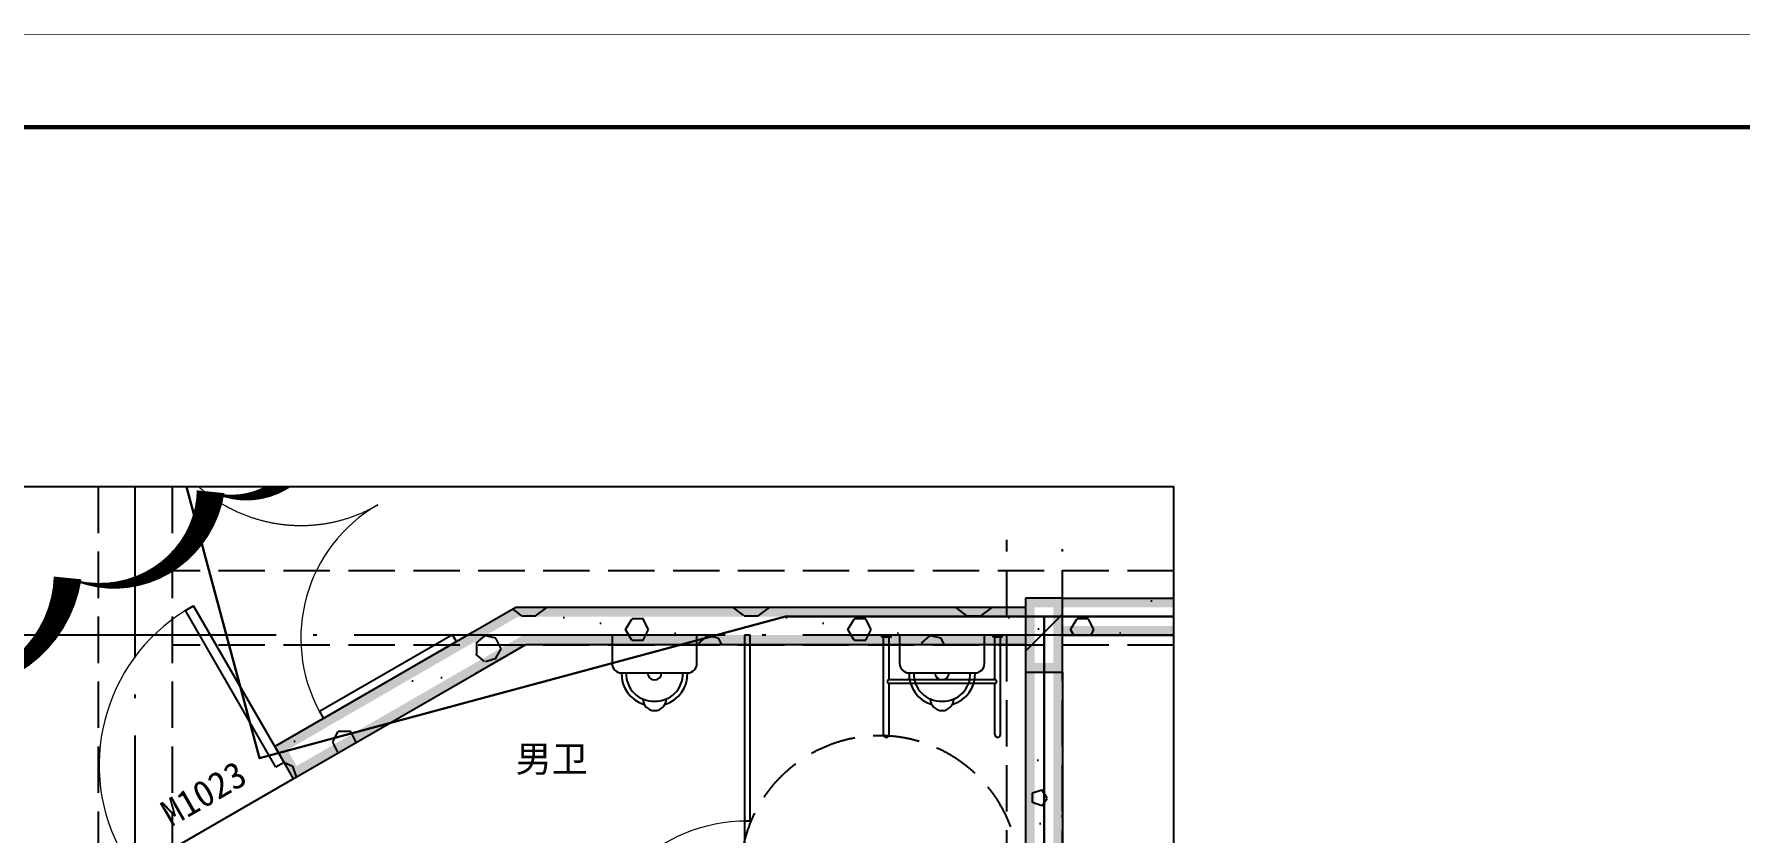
# Model space of a CAD drawing. Extents: x 175123 to 254035, y 15257 to 44959.
# Drawn here: x 183015 to 192211, y 40656 to 44959 of the extents above; entities that cross this region are included whole.
import ezdxf
from ezdxf.enums import TextEntityAlignment as Align
from ezdxf.xclip import XClip

# ---------------------------------------------------------------- set-up
doc = ezdxf.new("R2010")
doc.units = 0
doc.header["$LTSCALE"] = 1000
doc.header["$MEASUREMENT"] = 0
doc.header["$XCLIPFRAME"] = 2
for name, pattern in [('13#结构梁$0$DASH', [0.35, 0.25, -0.1]), ('13#结构梁$0$X-104 13#平面$0$DOTE', [2.42, 2, -0.2, 0.02, -0.2]), ('X-104 13#平面$0$DASH', [0.35, 0.25, -0.1]), ('X-104 13#平面$0$DOTE', [2.42, 2, -0.2, 0.02, -0.2])]:
    doc.linetypes.add(name, pattern=pattern)
for name, color, linetype in [('02-TEXT_标注', 130, 'Continuous'), ('02-TEXT_门窗', 151, 'Continuous'), ('13#结构梁$0$s-beam', 4, '13#结构梁$0$DASH'), ('13#结构梁$0$WALL', 2, 'Continuous'), ('13#结构梁$0$X-104 13#平面$0$A_AXIS-轴线', 36, '13#结构梁$0$X-104 13#平面$0$DOTE'), ('AXIS_TEXT', 7, 'Continuous'), ('PUB_WALL', 9, 'Continuous'), ('X-104 13#平面$0$A-C_门', 150, 'Continuous'), ('X-104 13#平面$0$A-E_电梯', 171, 'Continuous'), ('X-104 13#平面$0$A-I_卫-洁具', 241, 'Continuous'), ('X-104 13#平面$0$A-I_卫-隔断', 214, 'Continuous'), ('X-104 13#平面$0$A_AXIS-轴线', 36, 'X-104 13#平面$0$DOTE'), ('X-104 13#平面$1$05-填充_天正', 26, 'Continuous'), ('X-104 13#平面$1$A_STR-砌块墙', 121, 'Continuous'), ('X-104 13#平面$1$A_STR-砼柱', 51, 'Continuous')]:
    doc.layers.add(name, color=color, linetype=linetype)
doc.layers.add('X-104 13#平面$0$000套内', color=226, linetype='Continuous', lineweight=30, plot=False)
doc.layers.add('X-104 13#平面$0$DIM_MODI', color=6, linetype='Continuous', plot=False)
doc.styles.add('_TCH_WINDOW', font='STXIHEI.TTF')
doc.styles.add('COMPLEX', font='COMPLEX')
doc.styles.get("Standard").update_dxf_attribs({"font": 'STXIHEI.TTF'})
doc.styles.add('图签信息$0$华文细黑', font='STXIHEI.TTF', dxfattribs={"height": 10})
pattern_1 = [(0, (354, -366), (600, 1200), [0, -1200]), (0, (-348, -528), (600, 1200), [0, -1200]), (0, (42, -540), (600, 1200), [0, -1200]), (0, (468, -186), (600, 1200), [0, -1200]), (0, (-30, -600), (600, 1200), [0, -1200]), (0, (588, 570), (600, 1200), [0, -1200]), (0, (222, 474), (600, 1200), [0, -1200]), (0, (414, 324), (600, 1200), [0, -1200]), (0, (-564, 300), (600, 1200), [0, -1200]), (0, (24, 246), (600, 1200), [0, -1200]), (0, (-204, -60), (600, 1200), [0, -1200]), (0, (-192, -510), (600, 1200), [0, -1200]), (0, (258, -558), (600, 1200), [0, -1200]), (0, (588, -30), (600, 1200), [0, -1200]), (0, (-534, -216), (600, 1200), [0, -1200]), (0, (-432, -12), (600, 1200), [0, -1200]), (0, (36, -96), (600, 1200), [0, -1200]), (0, (-132, -270), (600, 1200), [0, -1200]), (0, (-228, 126), (600, 1200), [0, -1200]), (0, (-78, 576), (600, 1200), [0, -1200]), (0, (-486, -468), (600, 1200), [0, -1200]), (0, (174, 330), (600, 1200), [0, -1200]), (0, (-384, 348), (600, 1200), [0, -1200]), (0, (-480, 504), (600, 1200), [0, -1200]), (130.6013, (514.286, 194.286), (-2999.99997, 3600.000016), [52.683, -22074.222]), (18.43495, (428.57, 217.14), (3000, 1200), [54.21, -7535.256]), (90, (428.6, 165.7), (600, 1200), [51.429, -2348.571]), (161.56505, (480, 148.57), (-3000, 1199.9999), [54.21, -7535.256]), (53.1301, (480, 148.57), (600, 1200), [57.143, -5942.857]), (135, (525.7, -462.86), (-600, 1200), [48.487, -3345.625]), (45, (457.14, -462.86), (600, 1200), [48.487, -3345.625]), (135, (491.43, -497.14), (-600, 1200), [48.487, -3345.625]), (45, (491.43, -497.14), (600, 1200), [48.487, -3345.625]), (116.565, (-51.4, 342.9), (-0.0001, 2400), [63.888, -1277.753]), (180, (-80, 400), (-600, 1200), [68.571, -1131.428]), (63.435, (-177.1, 342.9), (5e-06, 2400), [63.888, -1277.753]), (116.565, (-148.6, 285.7), (-0.0001, 2400), [63.888, -1277.753]), (0, (-148.6, 285.7), (600, 1200), [68.571, -1131.428]), (63.435, (-80, 285.7), (5e-06, 2400), [63.888, -1277.753]), (107.10273, (400, -62.857), (-1799.99993, 6000.00001), [77.723, -32565.805]), (143.97263, (377.14, 11.43), (-11399.99986, 8399.99999), [77.723, -16244.04]), (180, (314.3, 57.1), (-600, 1200), [74.286, -1125.714]), (36.02737, (177.14, 11.43), (11399.99992, 8399.99991), [77.723, -16244.04]), (71.56505, (154.29, -57.14), (1800, 6000), [72.28, -7517.186]), (107.10273, (177.143, -131.43), (-1799.99993, 6000.00001), [77.723, -32565.805]), (143.97263, (240, -177.14), (-11399.99986, 8399.99999), [77.723, -16244.04]), (0, (240, -177.1), (600, 1200), [74.286, -1125.714]), (36.02737, (314.29, -177.14), (11399.99992, 8399.99991), [77.723, -16244.04]), (71.56505, (377.14, -131.43), (1800, 6000), [72.28, -7517.186]), (150.25512, (411.43, 497.14), (-1800, 1200), [46.07, -9628.64]), (90, (371.4, 474.3), (600, 1200), [45.714, -2354.285]), (29.74488, (371.43, 474.29), (1800, 1200), [46.07, -9628.64]), (116.565, (131.4, -354.3), (-0.0001, 2400), [63.888, -1277.753]), (168.69007, (102.86, -297.14), (-5400, 1199.99997), [58.275, -12179.37]), (41.18593, (0, -325.714), (14999.99991, 13199.999885), [60.744, -25451.604]), (90, (0, -382.86), (600, 1200), [57.143, -2342.857]), (138.81407, (45.714, -422.857), (-14999.999733, 13200.000084), [60.744, -25451.604]), (16.69924, (45.714, -422.857), (19799.99985, 5999.999937), [59.659, -24997.075]), (60.9454, (102.86, -405.714), (600, 1199.99999), [58.832, -24650.679]), (109.98311, (-371.43, 148.57), (-3000.00001, 8399.99998), [66.884, -28024.395]), (155.556045, (-394.286, 211.43), (-7800.00003, 3599.999925), [69.046, -28930.263]), (24.44395, (-520, 211.43), (7800.000004, 3599.999983), [69.046, -28930.263]), (70.01689, (-542.857, 148.57), (3000.00001, 8399.99998), [66.884, -28024.395]), (109.98311, (-520, 85.714), (-3000.00001, 8399.999978), [66.884, -28024.395]), (160.0169, (-457.14, 62.86), (-3000, 1199.99995), [66.884, -13978.755]), (19.9831, (-457.14, 62.86), (2999.99998, 1200), [66.884, -13978.755]), (70.01689, (-394.286, 85.714), (3000.00001, 8399.99998), [66.884, -28024.395]), (122.00538, (74.29, 40), (-600.00008, 1199.99994), [53.908, -11266.868]), (18.43495, (-5.71, 68.57), (3000, 1200), [54.21, -7535.256]), (90, (-5.7, 17.14), (600, 1200), [51.429, -2348.571]), (161.56505, (45.71, 0), (-3000, 1199.9999), [54.21, -7535.256]), (54.46232, (45.714, 0), (4199.99999, 5999.99999), [49.156, -20596.423]), (116.565, (-274.3, -251.4), (-0.0001, 2400), [63.888, -1277.753]), (180, (-302.9, -194.3), (-600, 1200), [62.857, -1137.143]), (59.03624, (-400, -251.43), (600, 1200), [66.64, -13927.644]), (120.96376, (-365.71, -308.57), (-600.00008, 1199.99994), [66.64, -13927.644]), (0, (-365.7, -308.6), (600, 1200), [62.857, -1137.143]), (63.435, (-302.9, -308.6), (5e-06, 2400), [63.888, -1277.753])]

# ---------------------------------------------------------------- blocks, each defined once
blk = doc.blocks.new('X-104 13#平面')
at = {"layer": 'PUB_WALL'}
for points in [[(50319.4, 18015.8), (50551.9, 18150), (50565.3, 18100), (50301.1, 17947.5)], [(53300, 18100), (53300, 18150), (50551.9, 18150), (50565.3, 18100)], [(53500, 18200), (53500, 18150), (55600, 18150), (55550, 18200)], [(53500, 18050), (53500, 18000), (55650, 18000), (55650, 18050)], [(50146.2, 17915.8), (50319.4, 18015.8), (50301.1, 17947.5), (50214.5, 17897.5)], [(50332.8, 17792.5), (50605.5, 17950), (50592.1, 18000), (50307.8, 17835.8)], [(53300, 17950), (53300, 18000), (50592.1, 18000), (50605.5, 17950)], [(50146.2, 17915.8), (49252.6, 17399.9), (49320.9, 17381.6), (50214.5, 17897.5)], [(49352.6, 17226.6), (50332.8, 17792.5), (50307.8, 17835.8), (49370.9, 17294.9)], [(53300, 16430), (53350, 16430), (53350, 17800), (53300, 17800)], [(53450, 16430), (53500, 16430), (53500, 17800), (53450, 17800)], [(49252.6, 17399.9), (49352.6, 17226.6), (49370.9, 17294.9), (49320.9, 17381.6)]]:
    blk.add_hatch(color=0, dxfattribs=at).paths.add_polyline_path(points)
at = {"layer": 'X-104 13#平面$1$05-填充_天正'}
h = blk.add_hatch(dxfattribs=at)
h.set_pattern_fill('加气混凝土', color=0, scale=100, style=0)
h.set_pattern_definition(pattern_1)
h.paths.add_polyline_path([(50266.1, 17908), (50332.8, 17792.5), (50605.5, 17950), (50551.9, 18150), (50319.4, 18015.8), (50301.1, 17947.5)])
h = blk.add_hatch(dxfattribs=at)
h.set_pattern_fill('加气混凝土', color=0, scale=100, style=0)
h.set_pattern_definition(pattern_1)
h.paths.add_polyline_path([(53300, 17950), (53300, 18150), (50551.9, 18150), (50605.5, 17950)])
h = blk.add_hatch(dxfattribs=at)
h.set_pattern_fill('钢筋混凝土', color=0, scale=100, style=0)
h.set_pattern_definition([(45, (0, 0), (-176.7767, 176.7767), []), (50, (0, 0), (717.26, -62.752), [75, -825]), (355, (0, 0), (-138.751, 752.192), [60, -660]), (100.4514, (59.8, -5.2), (578.509, 689.4395), [63.74, -701.142]), (46.1842, (0, 200), (1067.241, -165.519), [112.5, -1237.5]), (96.6356, (88.9, 186.2), (934.663, 974.118), [95.61, -1051.713]), (351.1842, (0, 200), (934.662, 974.119), [90, -990]), (21, (100, 150), (596.907, -402.619), [75, -825]), (326, (100, 150), (243.315, 725.15), [60, -660]), (71.4514, (149.74, 116.45), (840.223, 322.5305), [63.74, -701.142]), (37.5, (0, 0), (12.1599, 332.8939), [0, -652, 0, -670, 0, -662.5]), (7.5, (0, 0), (263.0695, 394.4117), [0, -382, 0, -637, 0, -252.5]), (327.5, (-223, 0), (533.8224, -22.5549), [0, -250, 0, -780, 0, -1035]), (317.5, (-323, 0), (583.186, 100.105), [0, -325, 0, -518, 0, -735])])
h.paths.add_polyline_path([(53300, 17800), (53500, 17800), (53500, 18200), (53300, 18200)])
h = blk.add_hatch(dxfattribs=at)
h.set_pattern_fill('加气混凝土', color=0, scale=100, style=0)
h.set_pattern_definition(pattern_1)
h.paths.add_polyline_path([(53500, 18200), (53500, 18000), (55650, 18000), (55650, 18133.3), (55600, 18150), (55550, 18200)])
h = blk.add_hatch(dxfattribs=at)
h.set_pattern_fill('加气混凝土', color=0, scale=100, style=0)
h.set_pattern_definition(pattern_1)
h.paths.add_polyline_path([(50301.1, 17947.5), (50319.4, 18015.8), (50146.2, 17915.8), (50214.5, 17897.5), (50266.1, 17908)])
h = blk.add_hatch(dxfattribs=at)
h.set_pattern_fill('加气混凝土', color=0, scale=100, style=0)
h.set_pattern_definition(pattern_1)
h.paths.add_polyline_path([(50214.5, 17897.5), (50146.2, 17915.8), (49252.6, 17399.9), (49352.6, 17226.6), (50332.8, 17792.5), (50266.1, 17908)])
h = blk.add_hatch(dxfattribs=at)
h.set_pattern_fill('加气混凝土', color=0, scale=100, style=0)
h.set_pattern_definition(pattern_1)
h.paths.add_polyline_path([(53300, 16430), (53500, 16430), (53500, 17800), (53300, 17800)])
at = {"layer": 'X-104 13#平面$1$A_STR-砼柱'}
for points in [[(53500, 18200), (53300, 18200), (53350, 18150), (53450, 18150)], [(53300, 18200), (53300, 17800), (53350, 17850), (53350, 18150)], [(53500, 17800), (53500, 18200), (53450, 18150), (53450, 17850)], [(53300, 17800), (53500, 17800), (53450, 17850), (53350, 17850)]]:
    blk.add_hatch(color=0, dxfattribs=at).paths.add_polyline_path(points)
at = {"color": 0}
for p, q in [((48771.8, 18132.6), (48815.1, 18157.6)), ((49259.3, 17288.2), (48771.8, 18132.6)), ((49302.6, 17313.2), (48815.1, 18157.6)), ((50211.5, 18002.6), (49493.8, 17588.2)), ((50232.8, 17965.8), (49515.1, 17551.4)), ((50232.8, 17965.8), (50211.5, 18002.6)), ((51528.6, 18000), (51071.4, 18000)), ((51071.4, 18000), (51071.4, 17847.6)), ((51528.6, 17847.6), (51528.6, 18000)), ((52525, 17990), (52525, 18000)), ((52575, 17990), (52525, 17990)), ((52535, 17465), (52535, 17990)), ((52565, 17760), (52565, 17990)), ((52575, 17990), (52575, 18000)), ((53078.6, 18000), (52621.4, 18000)), ((52621.4, 18000), (52621.4, 17847.6)), ((53078.6, 17847.6), (53078.6, 18000)), ((53125, 17990), (53125, 18000)), ((53175, 17990), (53125, 17990)), ((53135, 17760), (53135, 17990)), ((53165, 17465), (53165, 17990)), ((53175, 17990), (53175, 18000)), ((51122.2, 17796.8), (51477.8, 17796.8)), ((53135, 17760), (52565, 17760)), ((52672.2, 17796.8), (53027.8, 17796.8)), ((53135, 17740), (52565, 17740)), ((52565, 17465), (52565, 17740)), ((53135, 17465), (53135, 17740)), ((49493.8, 17588.2), (49515.1, 17551.4)), ((49302.6, 17313.2), (49259.3, 17288.2))]:
    blk.add_line(p, q, dxfattribs=at)
for centre, radius, start, end in [((51122.2, 17847.6), 50.8, 180, 270), ((51477.8, 17847.6), 50.8, 270, 0), ((52672.2, 17847.6), 50.8, 180, 270), ((53027.8, 17847.6), 50.8, 270, 0), ((51293.7, 17790.5), 171.6, 177.8789, 253.39312), ((51293.7, 17790.5), 146.2, 177.8789, 272.1211), ((51300, 17796.8), 38.1, 180, 0), ((51306.4, 17790.5), 146.2, 267.8789, 2.1211), ((51306.4, 17790.5), 171.6, 286.60688, 2.1211), ((52565, 17750), 10, 90, 270), ((52843.7, 17790.5), 171.6, 177.8789, 253.39312), ((52843.7, 17790.5), 146.2, 177.8789, 272.1211), ((52850, 17796.8), 38.1, 180, 0), ((52856.4, 17790.5), 146.2, 267.8789, 2.1211), ((52856.4, 17790.5), 171.6, 286.60688, 2.1211), ((53135, 17750), 10, 270, 90), ((51300, 17657.1), 63.5, 181.07073, 358.92927), ((52850, 17657.1), 63.5, 181.07073, 358.92927), ((52550, 17465), 15, 180, 0), ((53150, 17465), 15, 180, 0)]:
    blk.add_arc(centre, radius, start, end, dxfattribs=at)
at = {"color": 0, "lineweight": 13}
for centre, major_axis, start_param, end_param in [((49393.4, 19419.6), (-586, 586), 1.334641, 2.879793), ((50222.2, 17984.2), (586, 586), 1.308997, 2.854149), ((49281, 17300.7), (689.4, 689.4), 1.334641, 2.879793)]:
    blk.add_ellipse(centre, major_axis=major_axis, ratio=1, start_param=start_param, end_param=end_param, dxfattribs=at)
at = {"color": 0, "lineweight": 13, "extrusion": (0, 0, -1)}
blk.add_ellipse((51800, 16122.5), major_axis=(-620.5, 620.5), ratio=1, start_param=5.523431, end_param=7.068583, dxfattribs=at)
at = {"layer": '13#结构梁$0$s-beam', "color": 0}
for p, q in [((40156.3, 14599.5), (48200, 19157.6)), ((48300, 19099.9), (48300, 14699.9)), ((48700, 19099.9), (48700, 14699.9)), ((53200, 9000), (53200, 18513.9)), ((53500, 9000), (53500, 18463.9)), ((57121.1, 18345.9), (48700, 18345.9)), ((57121.1, 17945.9), (48700, 17945.9))]:
    blk.add_line(p, q, dxfattribs=at)
at = {"layer": '13#结构梁$0$WALL', "color": 0, "linetype": '13#结构梁$0$DASH'}
blk.add_line((48579.4, 19400), (38400, 13604.7), dxfattribs=at)
at = {"layer": '13#结构梁$0$X-104 13#平面$0$A_AXIS-轴线', "color": 0, "linetype": '13#结构梁$0$X-104 13#平面$0$DOTE'}
for p, q in [((48500, -7401), (48500, 26620.3)), ((60408.4, 18000), (-2925, 18000))]:
    blk.add_line(p, q, dxfattribs=at)
at = {"layer": 'X-104 13#平面$0$000套内', "color": 0}
blk.add_lwpolyline([(7100, -1550), (21950, -1550), (21950, -950), (48400, -950), (48400, 11050), (53400, 11050), (53400, 18100), (58250, 18100), (58250, 18890), (53289.1, 23052.7), (37950, 14213.3), (37950, 10050), (12454.9, 10050), (4447.4, 15350), (4100, 15350), (4100, 6300), (7100, 6300), (7100, -1550)], dxfattribs=at)
blk.add_lwpolyline([(56445.6, 20404.1), (53289.1, 23052.7), (48392.1, 20230.7), (49171, 17336.9), (52006.2, 18100), (55650, 18100), (55650, 19456)], close=True, dxfattribs=at)
at = {"layer": 'X-104 13#平面$0$A-C_门', "color": 0}
blk.add_line((48486.6, 16726.6), (49352.6, 17226.6), dxfattribs=at)
at = {"layer": 'X-104 13#平面$0$A-E_电梯', "color": 0}
for p, q in [((57300, 18000), (53500, 18000)), ((53500, 17800), (53500, 16430))]:
    blk.add_line(p, q, dxfattribs=at)
at = {"layer": 'X-104 13#平面$0$A-I_卫-洁具', "color": 0, "linetype": 'X-104 13#平面$0$DASH'}
blk.add_circle((52514.1, 16709.8), 750, dxfattribs=at)
at = {"layer": 'X-104 13#平面$0$A-I_卫-隔断', "color": 0}
for p, q in [((51785, 18000), (51785, 17000)), ((51815, 18000), (51785, 18000)), ((51815, 17000), (51815, 18000)), ((51785, 17000), (51815, 17000)), ((51785, 17000), (51785, 16100))]:
    blk.add_line(p, q, dxfattribs=at)
at = {"layer": 'X-104 13#平面$0$A_AXIS-轴线', "color": 0, "linetype": 'X-104 13#平面$0$DOTE'}
for p, q in [((48500, -7401), (48500, 24620.3)), ((60408.4, 18000), (-2925, 18000))]:
    blk.add_line(p, q, dxfattribs=at)
at = {"layer": 'X-104 13#平面$0$DIM_MODI', "color": 0}
for points in [[(47236.8, 17766.3, 0, 150, 0.5), (48136.1, 18308.3, 0, 150, 0.5), (48907, 18772.8, 0, 150, 0.5), (49463.7, 19108.3, 0, 150, 0.5), (49977.6, 19418, 0, 150, 0.5), (50662.8, 19830.9, 0, 150, 0.5), (51476.5, 20321.2, 0, 150, 0.5), (52161.7, 20734.2, 0, 150, 0.5), (52846.9, 21147.1, 0, 150, 0.5), (53002.9, 21241.1, 0, 150, 0.5), (53751.2, 20741, 0, 150, 0.5), (54748.9, 20074.2, 0, 150, 0.5), (55372.5, 19657.5, 0, 150, 0.5), (56245.5, 19074.1, 0, 150, 0.5), (56993.7, 18574, 0, 150, 0.5), (57534.2, 18212.8, 0, 150, 0.5)], [(47977.4, 21742.4, 0, 150, 0.5), (47155.6, 21265.7, 0, 150, 0.5), (46593.4, 20939.5, 0, 150, 0.5), (45425.7, 20262.1, 0, 150, 0.5), (44387.7, 19659.9, 0, 150, 0.5), (43609.2, 19208.3, 0, 150, 0.5), (42960.4, 18832, 0, 150, 0.5), (42527.9, 18581.1, 0, 150, 0.5), (41836, 18179.6, 0, 150, 0.5), (40798, 17577.5, 0, 150, 0.5), (40019.5, 17125.9, 0, 150, 0.5), (39587, 16875, 0, 150, 0.5)]]:
    blk.add_lwpolyline(points, format="xyseb", dxfattribs=at)
at = {"layer": 'X-104 13#平面$1$A_STR-砌块墙', "color": 0}
for p, q in [((50319.4, 18015.8), (50551.9, 18150)), ((50551.9, 18150), (53300, 18150)), ((53500, 18200), (55550, 18200)), ((50146.2, 17915.8), (50319.4, 18015.8)), ((50332.8, 17792.5), (50605.5, 17950)), ((50605.5, 17950), (53300, 17950)), ((53500, 18000), (55650, 18000)), ((50146.2, 17915.8), (49252.6, 17399.9)), ((49352.6, 17226.6), (50332.8, 17792.5)), ((53300, 17800), (53300, 16430)), ((53500, 17800), (53500, 16430)), ((49252.6, 17399.9), (49352.6, 17226.6))]:
    blk.add_line(p, q, dxfattribs=at)
at = {"layer": 'X-104 13#平面$1$A_STR-砼柱', "color": 0}
for p, q in [((53500, 18200), (53300, 18200)), ((53300, 18200), (53300, 17800)), ((53500, 17800), (53500, 18200)), ((53300, 17800), (53500, 17800))]:
    blk.add_line(p, q, dxfattribs=at)
at = {"color": 0, "style": '图签信息$0$华文细黑'}
for p in [(72170.3, 105564.8), (72170.3, 43164.8), (72170.3, -19235.2)]:
    blk.add_attdef('200X', text='', height=100, dxfattribs=at).set_placement(p, align=Align.BOTTOM_RIGHT)
at = {"layer": 'AXIS_TEXT', "color": 0, "style": 'COMPLEX', "width": 1.041667}
for p, p2 in [((-400, 156296.3), (0, 156296.3)), ((7800, 156296.3), (8200, 156296.3)), ((12300, 156296.3), (12700, 156296.3)), ((21300, 156296.3), (21700, 156296.3)), ((30300, 156296.3), (30700, 156296.3)), ((39300, 156296.3), (39700, 156296.3)), ((48300, 156296.3), (48700, 156296.3)), ((57300, 156296.3), (57700, 156296.3)), ((-7525, 142576), (-7125, 142576)), ((64743.5, 142576), (65143.5, 142576)), ((-7525, 139476), (-7125, 139476)), ((64743.5, 138976), (65143.5, 138976)), ((-7525, 133576), (-7125, 133576)), ((64743.5, 133576), (65143.5, 133576)), ((-7525, 124576), (-7125, 124576)), ((64743.5, 124576), (65143.5, 124576)), ((-400, 112775), (0, 112775)), ((7800, 112775), (8200, 112775)), ((12300, 112775), (12700, 112775)), ((21300, 112775), (21700, 112775)), ((30300, 112775), (30700, 112775)), ((39300, 112775), (39700, 112775)), ((48300, 112775), (48700, 112775)), ((57300, 112775), (57700, 112775)), ((-400, 89896.3), (0, 89896.3)), ((7800, 89896.3), (8200, 89896.3)), ((12300, 89896.3), (12700, 89896.3)), ((21300, 89896.3), (21700, 89896.3)), ((30300, 89896.3), (30700, 89896.3)), ((39300, 89896.3), (39700, 89896.3)), ((48300, 89896.3), (48700, 89896.3)), ((57300, 89896.3), (57700, 89896.3)), ((-7525, 80176), (-7125, 80176)), ((64743.5, 80176), (65143.5, 80176)), ((-7525, 77076), (-7125, 77076)), ((64743.5, 76576), (65143.5, 76576)), ((-7525, 71176), (-7125, 71176)), ((64743.5, 71176), (65143.5, 71176)), ((-7525, 62176), (-7125, 62176)), ((64743.5, 62176), (65143.5, 62176)), ((-400, 50375), (0, 50375)), ((7800, 50375), (8200, 50375)), ((12300, 50375), (12700, 50375)), ((21300, 50375), (21700, 50375)), ((30300, 50375), (30700, 50375)), ((39300, 50375), (39700, 50375)), ((48300, 50375), (48700, 50375)), ((57300, 50375), (57700, 50375)), ((-400, 27496.3), (0, 27496.3)), ((7800, 27496.3), (8200, 27496.3)), ((12300, 27496.3), (12700, 27496.3)), ((21300, 27496.3), (21700, 27496.3)), ((30300, 27496.3), (30700, 27496.3)), ((39300, 27496.3), (39700, 27496.3)), ((48300, 27496.3), (48700, 27496.3)), ((57300, 27496.3), (57700, 27496.3)), ((-7525, 17776), (-7125, 17776)), ((64743.5, 17776), (65143.5, 17776)), ((-7525, 14676), (-7125, 14676)), ((64743.5, 14176), (65143.5, 14176)), ((-7525, 8776), (-7125, 8776)), ((64743.5, 8776), (65143.5, 8776)), ((-7525, -224), (-7125, -224)), ((64743.5, -224), (65143.5, -224)), ((-400, -12025), (0, -12025)), ((7800, -12025), (8200, -12025)), ((12300, -12025), (12700, -12025)), ((21300, -12025), (21700, -12025)), ((30300, -12025), (30700, -12025)), ((39300, -12025), (39700, -12025)), ((48300, -12025), (48700, -12025)), ((57300, -12025), (57700, -12025))]:
    blk.add_attdef('A', text='', height=448, dxfattribs=at).set_placement(p, p2, align=Align.FIT)
blk = doc.blocks.new('图框-A1')
for points, const_width in [([(0, 0), (841, 0), (841, 594), (0, 594)], 0.05), ([(766, 584), (25, 584), (25, 10), (766, 10)], 0.5)]:
    blk.add_lwpolyline(points, close=True, dxfattribs=dict(const_width=const_width))

msp = doc.modelspace()

# ---------------------------------------------------------------- block references
at = {"xscale": 50, "yscale": 50, "zscale": 50}
msp.add_blockref('图框-A1', (175124.5, 15258.1), dxfattribs=at)
at = {"color": 251}
ref = msp.add_blockref('X-104 13#平面', (135059.8, 23721.2), dxfattribs=at)
XClip(ref).set_block_clipping_path([(47300.0000000066, 8199.9999999998), (54100.0000000072, 18799.9999999998)])

# ---------------------------------------------------------------- texts
at = {"layer": '02-TEXT_标注'}
msp.add_text('男卫', height=142.71, dxfattribs=at).set_placement((185611.2, 40983.9))
at = {"layer": '02-TEXT_门窗', "style": '_TCH_WINDOW'}
msp.add_text('M1023', height=142.71, rotation=29.95337, dxfattribs=at).set_placement((183754.3, 40685.8))

doc.saveas('drawing.dxf')
